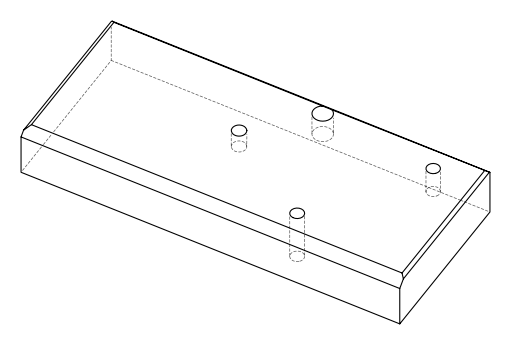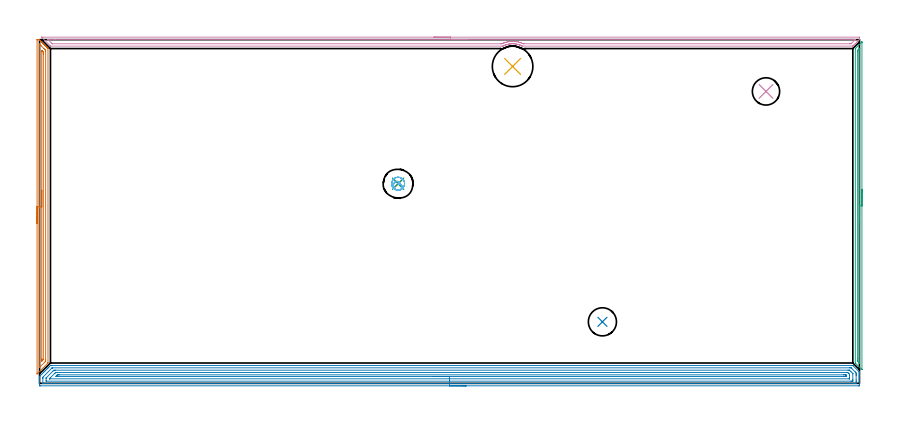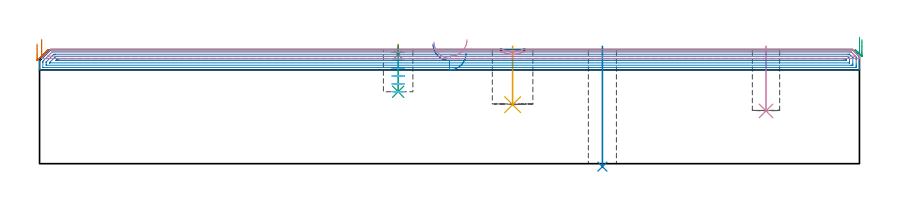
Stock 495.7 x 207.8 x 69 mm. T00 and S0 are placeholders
(PLAN: 10 operations, 6 tool changes, 37.9 min)
(1 SPOT_DRILL | STEP1POCKET | NXT0321_9005460120000 | 0.05 min | 182 mm3)
(2 INDEXABLE_INSERT_DRILL_THROUGH_HOLE_FROM_SOLID | STEP1HOLE | NXT0302_005 | 0.29 min | 15621 mm3)
(3 DRILL_BLIND_HOLE_INTO_CENTER | STEP1POCKET | NXT0301_128 | 0.11 min | 2568 mm3)
(4 INDEXABLE_INSERT_DRILL_BLIND_HOLE_FROM_SOLID | STEP1POCKET_1 | NXT0302_004 | 0.16 min | 7868 mm3)
(5 INDEXABLE_INSERT_DRILL_BLIND_HOLE_FROM_SOLID_1 | STEP1POCKET_2 | NXT0302_020 | 0.14 min | 15540 mm3)
(6 MILL_ROUGH_BLIND_HOLE_CONTOUR | STEP1POCKET | NXT0201_013 | Spiral | 1.02 min | 3587 mm3)
(7 AREA_MILL | FG_CHAMFER_SURFACE | UGT0205_001 | 4.9 min | 4496 mm3)
(8 AREA_MILL_1 | FG_CHAMFER_SURFACE_1 | UGT0205_001 | 19.94 min | 37313 mm3)
(9 AREA_MILL_2 | FG_CHAMFER_SURFACE_2 | UGT0205_001 | 3.27 min | 1562 mm3)
(10 AREA_MILL_3 | FG_CHAMFER_SURFACE_3 | UGT0205_001 | 8.05 min | 7123 mm3)
(TOOL NXT0321_9005460120000 | NC Spot Drill, 142deg, 12mm, Carbide, Uncoated | D12 PA142 FL30 Z2)
(TOOL NXT0302_005 | Index. Insert Drill 17mm [880-D1700L20-05] | D17 PA176 FL85 Z2)
(TOOL NXT0301_128 | Carbide Drill 12mm [861.1-1200-036A1-GP GC34] | D12 PA150 FL37.4 Z2)
(TOOL NXT0302_004 | Index. Insert Drill 16.5mm [880-D1650L20-05] | D16.5 PA176 FL83 Z2)
(TOOL NXT0302_020 | Index. Insert Drill 24.5mm [880-D2450L25-03] | D24.5 PA176 FL74 Z2)
(TOOL NXT0201_013 | ENDMILL 10mm | D10 FL30 Z4)
(TOOL UGT0205_001 | Chamfer Mill 20 x 3 x 45 deg. | D20 FL50 Z2)
(OP 1 SPOT_DRILL)
G17 G21 G94 G90
T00 M6
G54
G17 G0 G90 X216.8 Y120.7 S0 M3
G43 Z79. H0
G94 G81 G98 Z66. F250. R72.
G80
M5
M2
(OP 2 INDEXABLE_INSERT_DRILL_THROUGH_HOLE_FROM_SOLID)
G17 G21 G94 G90
T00 M6
G54
G17 G0 G90 X340.3 Y37.2 S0 M3
G43 Z79. H1
G94 G81 G98 Z-1.797 F250. R71.
G80
M5
M2
(OP 3 DRILL_BLIND_HOLE_INTO_CENTER)
G17 G21 G94 G90
T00 M6
G54
G17 G0 G90 X216.8 Y120.7 S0 M3
G43 Z79. H1
G94 G81 G98 Z43.5 F250. R71.
G80
M5
M2
(OP 4 INDEXABLE_INSERT_DRILL_BLIND_HOLE_FROM_SOLID)
G17 G21 G94 G90
T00 M6
G54
G17 G0 G90 X439.2 Y176.5 S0 M3
G43 Z79. H1
G94 G81 G98 Z31.9 F250. R71.
G80
M5
M2
(OP 5 INDEXABLE_INSERT_DRILL_BLIND_HOLE_FROM_SOLID_1)
G17 G21 G94 G90
T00 M6
G54
G17 G0 G90 X286. Y191.6 S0 M3
G43 Z79. H1
G94 G81 G98 Z35.7 F250. R71.
G80
M5
M2
(OP 6 MILL_ROUGH_BLIND_HOLE_CONTOUR)
G17 G21 G94 G90
T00 M6
G54
G17 G0 G90 X216.8 Y120.7 S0 M3
G43 Z79. H0
Z67.25
G94 G3 X217.18 Y121.755 R0.596 F250.
X215.298 Y121.943 R1.696
X214.159 Y118.641 R2.571
X217.531 Y116.869 R3.058
X220.631 Y121.431 R3.9
X217.531 Y116.869 R-3.9
X219.081 Y119.15 R1.95
X216.8 Y120.7 R1.95
G0 Z62.5
G3 X217.18 Y121.755 R0.596
X215.298 Y121.943 R1.696
X214.159 Y118.641 R2.571
X217.531 Y116.869 R3.058
X220.631 Y121.431 R3.9
X217.531 Y116.869 R-3.9
X219.081 Y119.15 R1.95
X216.8 Y120.7 R1.95
G0 Z57.75
G3 X217.18 Y121.755 R0.596
X215.298 Y121.943 R1.696
X214.159 Y118.641 R2.571
X217.531 Y116.869 R3.058
X220.631 Y121.431 R3.9
X217.531 Y116.869 R-3.9
X219.081 Y119.15 R1.95
X216.8 Y120.7 R1.95
G0 Z53.
G3 X217.18 Y121.755 R0.596
X215.298 Y121.943 R1.696
X214.159 Y118.641 R2.571
X217.531 Y116.869 R3.058
X220.631 Y121.431 R3.9
X217.531 Y116.869 R-3.9
X219.081 Y119.15 R1.95
X216.8 Y120.7 R1.95
G0 Z48.25
G3 X217.18 Y121.755 R0.596
X215.298 Y121.943 R1.696
X214.159 Y118.641 R2.571
X217.531 Y116.869 R3.058
X220.631 Y121.431 R3.9
X217.531 Y116.869 R-3.9
X219.081 Y119.15 R1.95
X216.8 Y120.7 R1.95
G0 Z43.5
G3 X217.18 Y121.755 R0.596
X215.298 Y121.943 R1.696
X214.159 Y118.641 R2.571
X217.531 Y116.869 R3.058
X220.631 Y121.431 R3.9
X217.531 Y116.869 R-3.9
X219.081 Y119.15 R1.95
X216.8 Y120.7 R1.95
G0 Z79.
M5
M2
(OP 7 AREA_MILL)
G17 G21 G94 G90
T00 M6
G54
G17 G0 G90 X-1.5 Y96.75 S1061 M3
G43 Z79. H0
Z72.4
G94 G1 Y96.788 Z71.528 F250.
Y96.902 Z70.664
Y97.091 Z69.812
Y97.353 Z68.98
Y97.687 Z68.174
Y98.09 Z67.4
Y98.558 Z66.664
Y99.09 Z65.972
Y99.679 Z65.329
Y100.322 Z64.74
Y101.014 Z64.208
Y101.75 Z63.74
Y102.524 Z63.337
Y103.33 Z63.003
Y104.162 Z62.741
Y105.014 Z62.552
Y105.878 Z62.438
Y106.75 Z62.4
Y207.636
X-1.498 Y207.705 Z62.402
X-1.492 Y207.79 Z62.405
X-1.118 Y207.8 Z62.782
X-0.374 Z63.525
X-0.314 Z63.583
X-0.3 Y207.794 Z63.597
X-0.283 Y207.784 Z63.614
X-0.135 Y207.636 Z63.763
X0.013 Y207.489 Z63.909
X0.161 Y207.34 Z64.059
X0.311 Y207.19 Z64.209
X0.46 Y207.042 Z64.355
X0.609 Y206.892 Z64.506
X0.758 Y206.743 Z64.655
X0.907 Y206.596 Z64.802
X1.056 Y206.445 Z64.953
X1.204 Y206.297 Z65.102
X1.353 Y206.149 Z65.249
X1.503 Y205.998 Z65.4
X1.65 Y205.851 Z65.548
X1.8 Y205.702 Z65.695
X1.95 Y205.551 Z65.847
X2.097 Y205.404 Z65.995
X2.247 Y205.255 Z66.142
X2.397 Y205.104 Z66.295
X2.543 Y204.958 Z66.441
X2.693 Y204.809 Z66.589
X2.844 Y204.657 Z66.742
X2.99 Y204.511 Z66.887
X3.14 Y204.362 Z67.036
X3.291 Y204.21 Z67.189
X3.436 Y204.065 Z67.334
X3.587 Y203.915 Z67.482
X3.738 Y203.763 Z67.636
X3.883 Y203.619 Z67.78
X4.034 Y203.469 Z67.929
X4.185 Y203.316 Z68.083
X4.329 Y203.172 Z68.227
X4.48 Y203.022 Z68.376
X4.632 Y202.869 Z68.53
X4.775 Y202.726 Z68.673
X4.927 Y202.575 Z68.822
X5.024 Y202.476 Z68.921
X5.096 Y202.394 Z68.989
X5.1 Y202.28 Z69.
Y12.56
X5.094 Y12.294 Z68.992
X4.969 Y12.169 Z68.868
X4.927 Y12.127 Z68.827
X-1.187 Y6.013 Z62.712
X-1.327 Y5.871 Z62.569
X-1.486 Y5.715 Z62.412
X-1.495 Y5.713 Z62.403
X-1.499 Y5.715 Z62.399
X-1.5 Y106.75 Z62.4
X-0.086 Z63.814
X-0.085 Y204.709 Z63.815
X-0.084 Y204.906 Z63.816
X-0.081 Y205.038 Z63.819
X-0.078 Y205.117 Z63.822
X-0.064 Y205.106 Z63.836
X0.013 Y205.033 Z63.913
X0.539 Y204.511 Z64.439
X0.907 Y204.144 Z64.807
X2.693 Y202.357 Z66.593
X3.217 Y201.833 Z67.117
X3.587 Y201.46 Z67.487
X3.649 Y201.393 Z67.549
X3.678 Y201.36 Z67.578
X3.681 Y201.236 Z67.581
X3.685 Y201.039 Z67.585
Y200.94
X3.686 Y200.841 Z67.586
X3.685 Y14.247 Z67.585
X3.681 Y13.453 Z67.581
X3.68 Y13.36 Z67.58
X3.654 Y13.316 Z67.554
X3.587 Y13.244 Z67.487
X3.248 Y12.899 Z67.148
X2.91 Y12.56 Z66.81
X0.569 Y10.219 Z64.469
X0.231 Y9.881 Z64.131
X0.12 Y9.774 Z64.02
X0.013 Y9.674 Z63.913
X-0.079 Y9.602 Z63.821
X-0.083 Y9.783 Z63.817
X-0.085 Y9.881 Z63.815
X-0.086 Y106.75 Z63.814
X1.328 Z65.228
X1.329 Y200.94 Z65.229
X1.331 Y201.192 Z65.231
X1.333 Y201.244 Z65.233
X1.334 Y201.253 Z65.234
X1.354 Y201.237 Z65.254
X1.416 Y201.18 Z65.316
X1.66 Y200.94 Z65.56
X1.8 Y200.799 Z65.7
X2.174 Y200.418 Z66.074
X2.264 Y200.325 Z66.164
X2.267 Y200.204 Z66.167
X2.269 Y200.047 Z66.169
X2.271 Y199.577 Z66.171
Y199.155
Y14.556
X2.27 Y14.451 Z66.17
X2.267 Y14.399 Z66.167
X2.265 Y14.377 Z66.165
X2.24 Y14.345 Z66.14
X2.022 Y14.123 Z65.922
X1.8 Y13.899 Z65.7
X1.576 Y13.676 Z65.476
X1.351 Y13.453 Z65.251
X1.345 Y13.452 Z65.245
X1.335 Y13.453 Z65.235
X1.334 Y13.48 Z65.234
X1.33 Y13.922 Z65.23
X1.329 Y14.345 Z65.229
X1.328 Y14.817 Z65.228
Y106.75
Y107.622 Z65.267
Y108.486 Z65.38
Y109.338 Z65.569
Y110.17 Z65.832
Y110.976 Z66.165
Y111.75 Z66.568
Y112.486 Z67.037
Y113.178 Z67.568
Y113.821 Z68.157
Y114.41 Z68.801
Y114.942 Z69.493
Y115.41 Z70.228
Y115.813 Z71.002
Y116.147 Z71.808
Y116.409 Z72.64
Y116.598 Z73.492
Y116.712 Z74.357
Y116.75 Z75.228
G0 Z79.
M5
M2
(OP 8 AREA_MILL_1)
G17 G21 G94 G90
T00 M6
G54
G17 G0 G90 X257.85 Y-1.5 S1061 M3
G43 Z79. H0
Z66.7
G94 G1 X257.812 Z65.828 F250.
X257.698 Z64.964
X257.509 Z64.112
X257.247 Z63.28
X256.913 Z62.474
X256.51 Z61.7
X256.042 Z60.964
X255.51 Z60.272
X254.921 Z59.629
X254.278 Z59.04
X253.586 Z58.508
X252.85 Z58.04
X252.076 Z57.637
X251.27 Z57.303
X250.438 Z57.041
X249.587 Z56.852
X248.722 Z56.738
X247.85 Z56.7
X0.629
X0.196 Y-1.495 Z56.703
X0.01 Y-1.492 Z56.705
X0. Y-1.07 Z57.127
Y0.69 Z58.885
Y2.093 Z60.289
Y2.45 Z60.646
Y3.165 Z61.365
Y3.495 Z61.695
X0.01 Y4.201 Z62.4
X0.016 Y4.21 Z62.409
X0.182 Y4.383 Z62.58
X1.626 Y5.827 Z64.026
X1.769 Y5.97 Z64.167
X1.821 Y6.022 Z64.22
X2.467 Y6.667 Z64.867
X2.648 Y6.85 Z65.046
X3.307 Y7.507 Z65.707
X3.528 Y7.73 Z65.926
X4.147 Y8.347 Z66.546
X4.205 Y8.405 Z66.605
X4.408 Y8.61 Z66.806
X4.987 Y9.187 Z67.386
X5.099 Y9.3 Z67.498
X5.288 Y9.49 Z67.686
X5.827 Y10.027 Z68.227
X6.594 Y10.796 Z68.99
X6.887 Y10.8 Z69.
X491.495
X491.695 Y10.795 Z68.991
X491.883 Y10.618 Z68.817
X495.518 Y6.982 Z65.18
X495.646 Y6.85 Z65.048
X495.69 Y6.804 Z65.001
X495.699 Y6.495 Z64.689
X495.7 Y6.135 Z64.335
Y4.733 Z62.929
Y-0.808 Z57.389
X495.697 Y-1.07 Z57.128
X495.69 Y-1.492 Z56.706
X495.504 Y-1.495 Z56.703
X495.071 Y-1.5 Z56.7
X247.85
Y-0.086 Z58.114
X2.311 Y-0.085 Z58.115
X2.046 Y-0.081 Z58.119
X2.018 Y-0.079 Z58.121
X2.01 Y-0.065 Z58.135
X2.004 Y-0.03 Z58.17
X2.001 Y0.004 Z58.204
X2. Y2.86 Z61.06
X2.003 Y3.33 Z61.53
X2.006 Y3.734 Z61.934
X2.417 Y4.167 Z62.367
X2.438 Y4.189 Z62.389
X7.317 Y9.067 Z67.267
X7.473 Y9.22 Z67.42
X7.6 Y9.342 Z67.542
X7.639 Y9.377 Z67.577
X7.684 Y9.381 Z67.581
X7.782 Y9.384 Z67.584
X7.887 Y9.385 Z67.585
X489.813 Y9.386 Z67.586
X490.601 Y9.38 Z67.58
X490.649 Y9.379 Z67.579
X490.7 Y9.339 Z67.539
X490.809 Y9.235 Z67.435
X491.023 Y9.026 Z67.226
X493.2 Y6.85 Z65.05
X493.283 Y6.766 Z64.966
X493.675 Y6.363 Z64.563
X493.69 Y5.97 Z64.17
X493.698 Y5.562 Z63.762
X493.7 Y5.09 Z63.29
Y4.68 Z62.88
Y2.04 Z60.24
Y1.16 Z59.36
X493.697 Y0.69 Z58.89
X493.691 Y0.289 Z58.489
X493.668 Y-0.079 Z58.121
X493.283 Y-0.084 Z58.116
X493.177 Y-0.085 Z58.115
X247.85 Y-0.086 Z58.114
Y1.328 Z59.528
X4.205 Y1.329 Z59.529
X4.123 Y1.33 Z59.53
X4.058 Y1.333 Z59.533
X4.022 Y1.335 Z59.535
X4.01 Y1.369 Z59.569
X4.005 Y1.57 Z59.77
X4.001 Y1.771 Z59.971
Y2.991 Z61.191
X4.003 Y3.161 Z61.361
X4.006 Y3.245 Z61.445
X4.01 Y3.286 Z61.486
X4.041 Y3.33 Z61.53
X4.119 Y3.415 Z61.615
X4.205 Y3.505 Z61.705
X8.108 Y7.408 Z65.608
X8.431 Y7.73 Z65.93
X8.554 Y7.849 Z66.049
X8.676 Y7.964 Z66.164
X9.326 Y7.97 Z66.17
X9.57 Y7.971 Z66.171
X488.813
X489.463 Y7.97 Z66.17
X489.583 Y7.967 Z66.167
X489.61 Y7.965 Z66.165
X489.644 Y7.945 Z66.145
X489.707 Y7.89 Z66.09
X489.87 Y7.73 Z65.93
X490.601 Y7. Z65.2
X491.495 Y6.105 Z64.305
X491.627 Y5.97 Z64.17
X491.668 Y5.922 Z64.122
X491.69 Y5.892 Z64.092
X491.693 Y5.869 Z64.069
X491.698 Y5.77 Z63.97
X491.7 Y2.248 Z60.448
X491.698 Y1.57 Z59.77
X491.696 Y1.373 Z59.573
X491.691 Y1.343 Z59.543
X491.675 Y1.335 Z59.535
X491.617 Y1.333 Z59.533
X491.495 Y1.331 Z59.531
X490.846 Y1.329 Z59.529
X490.601 Y1.328 Z59.528
X247.85
Y2.743 Z60.943
X6.257
X6.117 Y2.744 Z60.944
X6.033 Y2.748 Z60.948
X6.01 Y2.75 Z60.95
X6.008 Y2.757 Z60.957
X6.006 Y2.782 Z60.982
X6.01 Y2.834 Z61.034
X6.05 Y2.889 Z61.089
X6.241 Y3.086 Z61.286
X6.48 Y3.33 Z61.53
X9.119 Y5.97 Z64.17
X9.344 Y6.192 Z64.392
X9.57 Y6.412 Z64.612
X9.723 Y6.55 Z64.75
X9.872 Y6.553 Z64.753
X10.464 Y6.556 Z64.756
X10.761 Y6.557 Z64.757
X487.918
X488.217 Y6.556 Z64.756
X488.514 Y6.552 Z64.752
X488.584 Y6.55 Z64.75
X488.68 Y6.461 Z64.661
X488.813 Y6.336 Z64.536
X489.181 Y5.97 Z64.17
X489.536 Y5.611 Z63.811
X489.634 Y5.51 Z63.71
X489.69 Y5.449 Z63.649
X489.693 Y5.424 Z63.624
X489.697 Y5.315 Z63.515
X489.7 Y5.097 Z63.297
Y3.337 Z61.537
X489.699 Y2.893 Z61.093
X489.697 Y2.784 Z60.984
X489.694 Y2.758 Z60.958
X489.69 Y2.75 Z60.95
X489.679 Y2.748 Z60.948
X489.608 Y2.745 Z60.945
X489.409 Y2.743 Z60.943
X247.85
Y4.157 Z62.357
X11.358
X10.515 Y4.159 Z62.359
X10.464 Y4.162 Z62.362
X9.82 Y4.21 Z62.41
X10.136 Y4.532 Z62.732
X10.464 Y4.864 Z63.064
X10.58 Y4.976 Z63.176
X10.7 Y5.09 Z63.29
X11.309 Y5.139 Z63.339
X11.358 Y5.14 Z63.34
X12.198 Y5.143 Z63.343
X486.13
X486.973 Y5.14 Z63.34
X487.024 Y5.138 Z63.338
X487.6 Y5.09 Z63.29
X487.685 Y5.005 Z63.205
X487.69 Y4.923 Z63.123
X487.694 Y4.757 Z62.957
X487.696 Y4.429 Z62.629
X487.69 Y4.21 Z62.41
X487.074 Y4.161 Z62.361
X487.024 Y4.16 Z62.36
X486.184 Y4.157 Z62.357
X247.85
X246.978 Z62.395
X246.114 Z62.509
X245.262 Z62.698
X244.43 Z62.96
X243.624 Z63.294
X242.85 Z63.697
X242.114 Z64.165
X241.422 Z64.696
X240.779 Z65.286
X240.19 Z65.929
X239.659 Z66.621
X239.19 Z67.357
X238.787 Z68.131
X238.453 Z68.937
X238.191 Z69.769
X238.002 Z70.62
X237.888 Z71.485
X237.85 Z72.357
G0 Z79.
M5
M2
(OP 9 AREA_MILL_2)
G17 G21 G94 G90
T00 M6
G54
G17 G0 G90 X497.2 Y117.35 S1061 M3
G43 Z79. H0
Z75.
G94 G1 Y117.312 Z74.128 F250.
Y117.198 Z73.263
Y117.009 Z72.412
Y116.747 Z71.58
Y116.413 Z70.774
Y116.01 Z70.
Y115.541 Z69.264
Y115.01 Z68.572
Y114.421 Z67.929
Y113.778 Z67.339
Y113.086 Z66.808
Y112.35 Z66.34
Y111.576 Z65.937
Y110.77 Z65.603
Y109.938 Z65.341
Y109.086 Z65.152
Y108.222 Z65.038
Y107.35 Z65.
Y8.425
X497.198 Y8.373 Z64.998
X497.195 Y8.313 Z64.995
X497.194 Y8.308 Z64.996
X497.18 Y8.315 Z65.01
X497.058 Y8.441 Z65.14
X493.419 Y12.081 Z68.781
X493.253 Y12.248 Z68.943
X493.203 Y12.305 Z68.989
X493.2 Y12.45 Z69.
Y202.249
X493.203 Y202.395 Z68.989
X493.253 Y202.452 Z68.942
X493.419 Y202.619 Z68.781
X497.058 Y206.259 Z65.14
X497.099 Y206.301 Z65.096
X497.18 Y206.385 Z65.01
X497.193 Y206.392 Z64.997
X497.195 Y206.387 Z64.995
X497.198 Y206.326 Z64.998
X497.2 Y206.275 Z65.
Y107.35
X495.786 Z66.414
X495.785 Y13.342 Z66.415
X495.782 Y12.744 Z66.418
X495.779 Y12.45 Z66.421
X495.767 Y12.194 Z66.433
X495.503 Y12.45 Z66.697
X495.2 Y12.754 Z67.
X494.621 Y13.342 Z67.579
X494.616 Y13.941 Z67.584
X494.614 Y15.124 Z67.586
X494.615 Y200.467 Z67.585
X494.618 Y201.065 Z67.582
X494.621 Y201.358 Z67.579
X494.911 Y201.655 Z67.289
X495.2 Y201.949 Z67.
X495.704 Y202.453 Z66.496
X495.746 Y202.492 Z66.454
X495.777 Y202.517 Z66.423
X495.779 Y202.516 Z66.421
X495.781 Y202.507 Z66.419
X495.784 Y202.403 Z66.416
X495.785 Y202.249 Z66.415
X495.786 Y202.038 Z66.414
Y107.35
Y106.478 Z66.452
Y105.613 Z66.566
Y104.762 Z66.755
Y103.93 Z67.017
Y103.124 Z67.351
Y102.35 Z67.754
Y101.614 Z68.223
Y100.922 Z68.754
Y100.279 Z69.343
Y99.689 Z69.986
Y99.158 Z70.678
Y98.69 Z71.414
Y98.287 Z72.188
Y97.953 Z72.994
Y97.691 Z73.826
Y97.502 Z74.678
Y97.388 Z75.543
Y97.35 Z76.414
G0 Z79.
M5
M2
(OP 10 AREA_MILL_3)
G17 G21 G94 G90
T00 M6
G54
G17 G0 G90 X238.45 Y209.3 S1061 M3
G43 Z79. H0
Z73.6
G94 G1 X238.488 Z72.728 F250.
X238.602 Z71.864
X238.791 Z71.012
X239.053 Z70.18
X239.387 Z69.374
X239.79 Z68.6
X240.259 Z67.864
X240.79 Z67.172
X241.379 Z66.529
X242.022 Z65.94
X242.714 Z65.408
X243.45 Z64.94
X244.224 Z64.537
X245.03 Z64.203
X245.862 Z63.941
X246.714 Z63.752
X247.578 Z63.638
X248.45 Z63.6
X495.525
X495.626 Y209.296 Z63.604
X495.69 Y209.292 Z63.606
X495.7 Y209.004 Z63.896
Y208.23 Z64.67
X495.695 Y207.926 Z64.973
X495.694 Y207.906 Z64.993
X495.674 Y207.877 Z65.021
X495.567 Y207.766 Z65.133
X495.018 Y207.218 Z65.682
X494.843 Y207.042 Z65.854
X494.161 Y206.361 Z66.539
X493.959 Y206.158 Z66.738
X493.304 Y205.504 Z67.396
X493.075 Y205.274 Z67.622
X492.447 Y204.647 Z68.253
X491.915 Y204.115 Z68.784
X491.758 Y203.96 Z68.936
X491.695 Y203.903 Z68.989
X491.504 Y203.9 Z69.
X292.236
X291.781 Y203.907 Z68.992
X291.728 Y203.931 Z68.968
X291.36 Y204.109 Z68.79
X291.325 Y204.126 Z68.773
X291.225 Y204.172 Z68.727
X290.881 Y204.329 Z68.57
X290.735 Y204.39 Z68.509
X290.562 Y204.462 Z68.437
X290.448 Y204.508 Z68.388
X290.432 Y204.515 Z68.381
X290.321 Y204.558 Z68.34
X290.238 Y204.59 Z68.308
X290.043 Y204.66 Z68.238
X289.967 Y204.684 Z68.214
X289.539 Y204.82 Z68.078
X289.093 Y204.945 Z67.952
X288.624 Y205.059 Z67.841
X288.2 Y205.144 Z67.755
X287.768 Y205.214 Z67.683
X287.752 Y205.216 Z67.681
X287.368 Y205.266 Z67.634
X287.306 Y205.274 Z67.626
X286.859 Y205.311 Z67.581
X286.413 Y205.336 Z67.559
X286.377 Y205.337 Z67.558
X286.227 Y205.34 Z67.553
X285.966 Y205.347 Z67.548
X285.856 Y205.345 Z67.552
X285.519 Y205.336 Z67.562
X285.087 Y205.308 Z67.585
X285.073 Y205.307 Z67.586
X284.699 Y205.274 Z67.625
X284.64 Y205.267 Z67.63
X284.626 Y205.266 Z67.632
X284.485 Y205.248 Z67.651
X284.179 Y205.207 Z67.691
X283.732 Y205.131 Z67.768
X283.273 Y205.035 Z67.863
X282.839 Y204.927 Z67.971
X282.638 Y204.87 Z68.028
X282.393 Y204.8 Z68.098
X282.035 Y204.684 Z68.213
X281.959 Y204.66 Z68.238
X281.5 Y204.485 Z68.41
X281.326 Y204.414 Z68.486
X281.269 Y204.39 Z68.51
X281.066 Y204.303 Z68.594
X281.051 Y204.297 Z68.6
X280.639 Y204.108 Z68.792
X280.607 Y204.093 Z68.807
X280.241 Y203.916 Z68.984
X280.219 Y203.907 Z68.993
X279.725 Y203.9 Z69.
X6.736
X6.604 Y203.904 Z68.989
X6.58 Y203.917 Z68.977
X6.395 Y204.105 Z68.794
X1.375 Y209.126 Z63.773
X1.254 Y209.253 Z63.646
X1.217 Y209.294 Z63.604
X1.351 Y209.299 Z63.601
X1.375 Y209.3 Z63.6
X248.45
Y207.886 Z65.014
X492.439
X493.18 Y207.879 Z65.021
X493.213 Y207.873 Z65.027
X493.188 Y207.846 Z65.054
X493.133 Y207.786 Z65.114
X493.048 Y207.699 Z65.201
X492.943 Y207.593 Z65.307
X491.062 Y205.712 Z67.188
X490.911 Y205.562 Z67.338
X490.79 Y205.443 Z67.457
X490.706 Y205.364 Z67.536
X490.659 Y205.321 Z67.579
X490.611 Y205.318 Z67.582
X490.568 Y205.316 Z67.584
X489.717 Y205.314 Z67.586
X293.088
X292.662 Y205.318 Z67.582
X292.45 Y205.321 Z67.579
X292.397 Y205.329 Z67.571
X292.341 Y205.351 Z67.549
X292.236 Y205.396 Z67.504
X292.014 Y205.493 Z67.407
X291.342 Y205.769 Z67.131
X291.025 Y205.887 Z67.013
X290.562 Y206.045 Z66.855
X290.448 Y206.081 Z66.819
X290.19 Y206.158 Z66.742
X289.555 Y206.323 Z66.577
X289.334 Y206.376 Z66.524
X288.661 Y206.513 Z66.387
X288.23 Y206.584 Z66.316
X287.768 Y206.645 Z66.255
X287.219 Y206.701 Z66.199
X286.874 Y206.725 Z66.175
X286.273 Y206.753 Z66.147
X286.014 Y206.762 Z66.139
X285.98 Y206.761
X285.391 Y206.741 Z66.159
X285.087 Y206.724 Z66.176
X284.556 Y206.683 Z66.217
X284.383 Y206.666 Z66.234
X284.193 Y206.643 Z66.257
X283.763 Y206.584 Z66.316
X283.3 Y206.506 Z66.394
X283.007 Y206.448 Z66.452
X282.406 Y206.314 Z66.586
X282.28 Y206.283 Z66.617
X281.808 Y206.158 Z66.742
X281.58 Y206.092 Z66.808
X281.551 Y206.083 Z66.817
X281.513 Y206.07 Z66.83
X280.916 Y205.864 Z67.036
X280.79 Y205.819 Z67.081
X280.619 Y205.752 Z67.148
X280.278 Y205.611 Z67.289
X279.725 Y205.377 Z67.523
X279.65 Y205.348 Z67.552
X279.575 Y205.321 Z67.579
X279.471 Y205.319 Z67.581
X279.258 Y205.316 Z67.584
X278.832 Y205.314 Z67.586
X278.791
X7.822 Y205.315 Z67.585
X7.716 Y205.316 Z67.584
X7.663 Y205.319 Z67.581
X7.642 Y205.321 Z67.579
X7.589 Y205.371 Z67.529
X7.183 Y205.768 Z67.132
X5.396 Y207.554 Z65.346
X5.182 Y207.771 Z65.129
X5.094 Y207.865 Z65.035
X5.083 Y207.879 Z65.021
X5.085 Y207.88 Z65.02
X5.127 Y207.883 Z65.017
X5.216 Y207.885 Z65.015
X5.396 Y207.886 Z65.014
X9.193
X248.45
X249.322 Z65.052
X250.187 Z65.166
X251.038 Z65.355
X251.87 Z65.617
X252.676 Z65.951
X253.45 Z66.354
X254.186 Z66.823
X254.878 Z67.354
X255.521 Z67.943
X256.11 Z68.586
X256.642 Z69.278
X257.11 Z70.014
X257.513 Z70.788
X257.847 Z71.594
X258.109 Z72.426
X258.298 Z73.278
X258.412 Z74.143
X258.45 Z75.014
G0 Z79.
M5
M2
